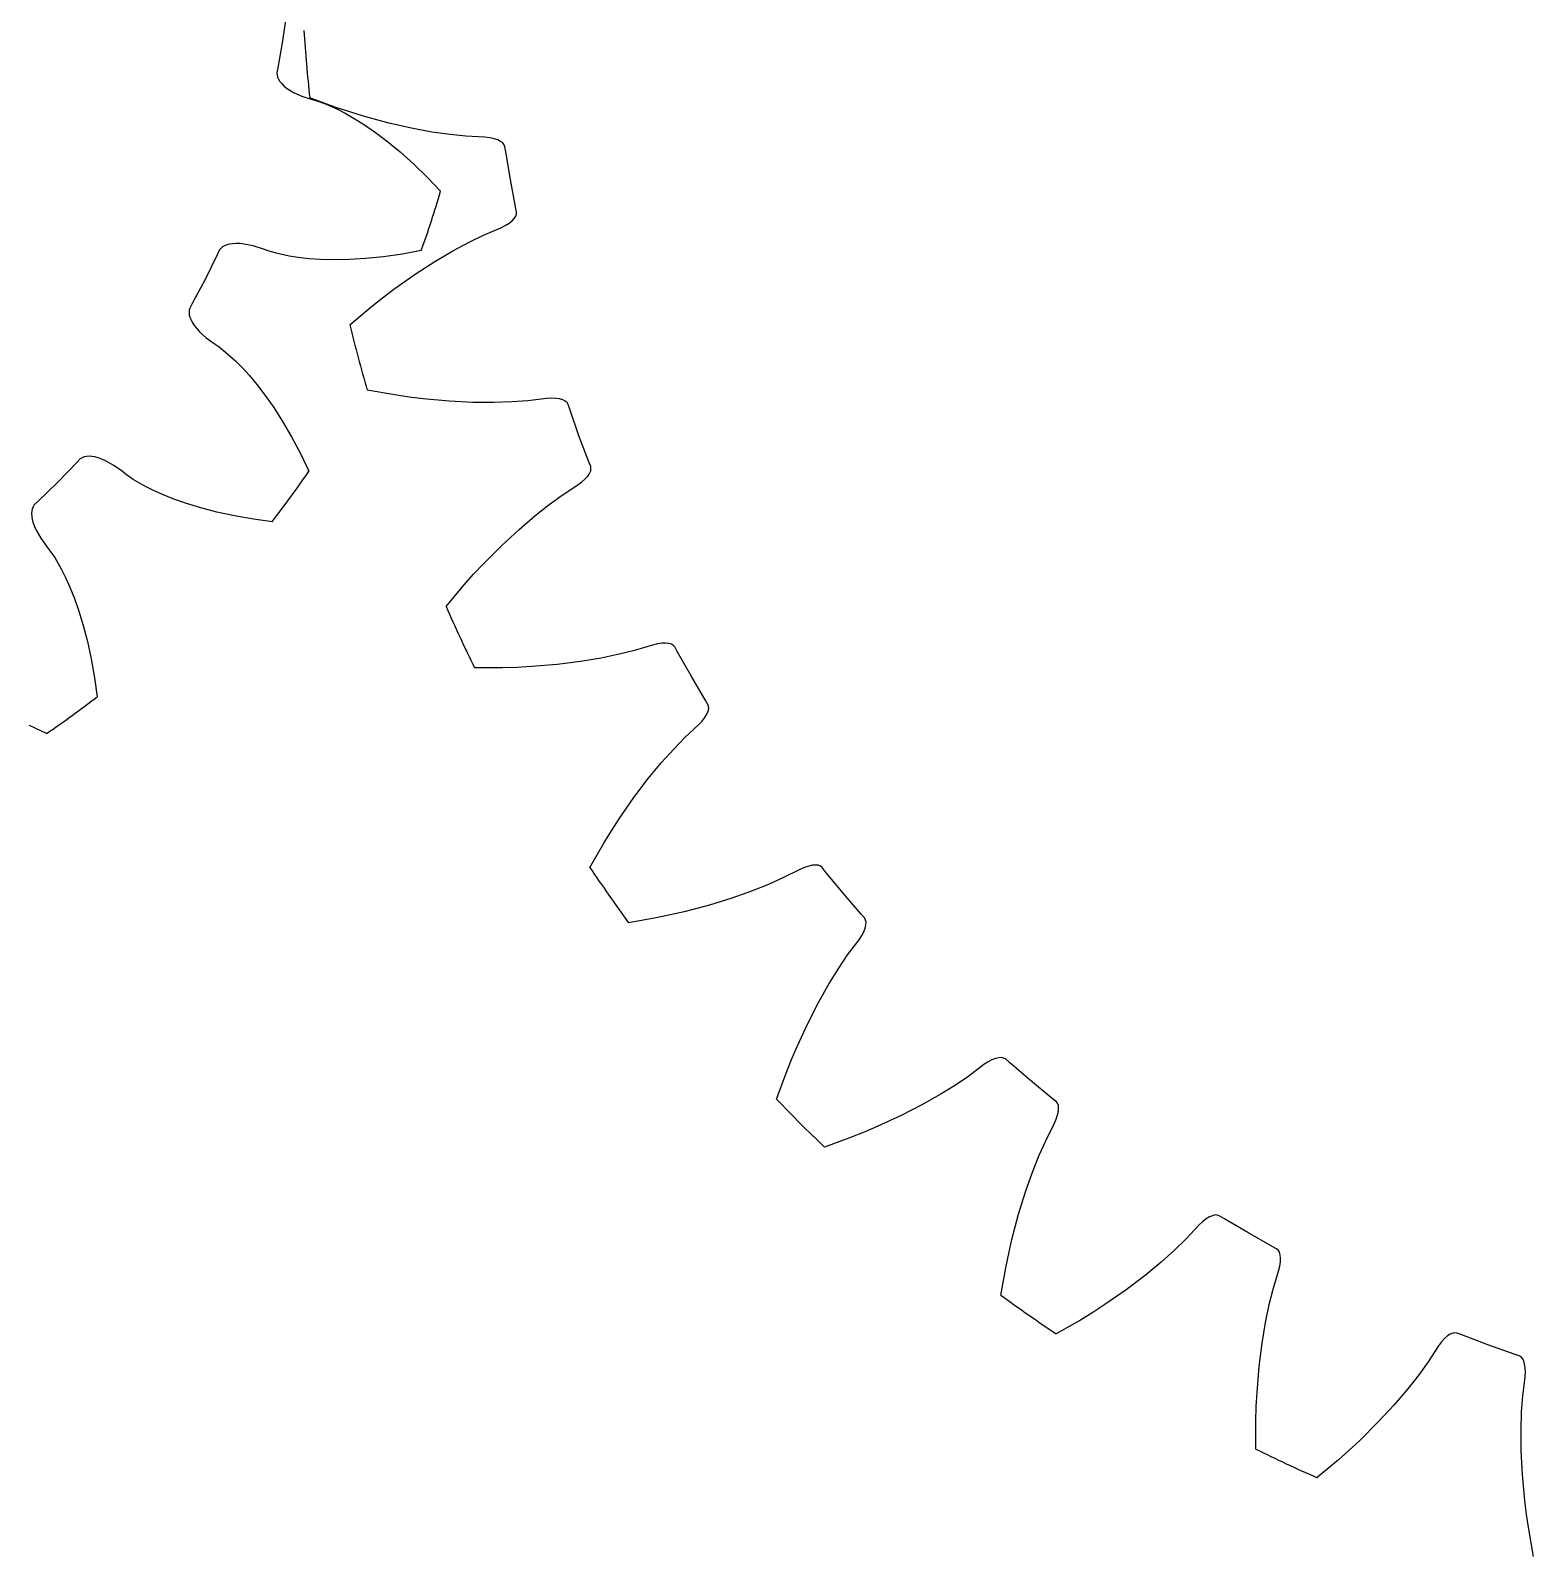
# Model space of a CAD drawing. Extents: x -6.6 to 28.2, y -11.4 to 11.4.
# Drawn here: x 3.6 to 13.63, y -10.95 to -0.77 of the extents above; entities that cross this region are included whole.
import ezdxf

# ---------------------------------------------------------------- set-up
doc = ezdxf.new("R2010")
doc.units = 0

msp = doc.modelspace()

# ---------------------------------------------------------------- linework, layer by layer
at = {"layer": 'layer0'}
for p, q in [((5.64, -1.282), (5.465, -1.218)), ((5.733, -1.312), (5.64, -1.282)), ((5.824, -1.34), (5.733, -1.312)), ((5.992, -1.386), (5.824, -1.34)), ((6.145, -1.421), (5.992, -1.386)), ((6.281, -1.446), (6.145, -1.421)), ((6.402, -1.463), (6.281, -1.446)), ((6.507, -1.474), (6.402, -1.463)), ((6.633, -1.481), (6.507, -1.474)), ((6.667, -1.485), (6.633, -1.481)), ((6.696, -1.491), (6.667, -1.485)), ((6.72, -1.499), (6.696, -1.491)), ((6.739, -1.509), (6.72, -1.499)), ((6.754, -1.519), (6.739, -1.509)), ((6.763, -1.531), (6.754, -1.519)), ((6.768, -1.544), (6.763, -1.531)), ((6.774, -1.579), (6.768, -1.544)), ((6.804, -1.763), (6.774, -1.579)), ((6.838, -1.945), (6.804, -1.763)), ((6.815, -2.039), (6.83, -2.023)), ((6.83, -2.023), (6.84, -2.008)), ((6.845, -1.98), (6.838, -1.945)), ((6.84, -2.008), (6.845, -1.994)), ((6.845, -1.994), (6.845, -1.98)), ((6.529, -2.181), (6.624, -2.135)), ((6.624, -2.135), (6.74, -2.086)), ((6.74, -2.086), (6.77, -2.07)), ((6.77, -2.07), (6.795, -2.055)), ((6.795, -2.055), (6.815, -2.039)), ((6.301, -2.309), (6.421, -2.239)), ((6.421, -2.239), (6.529, -2.181)), ((6.169, -2.394), (6.301, -2.309)), ((6.027, -2.495), (6.169, -2.394)), ((5.951, -2.552), (6.027, -2.495)), ((5.732, -2.732), (5.874, -2.613)), ((5.874, -2.613), (5.951, -2.552)), ((6.032, -3.2), (5.849, -3.168)), ((6.129, -3.214), (6.032, -3.2)), ((6.223, -3.226), (6.129, -3.214)), ((6.396, -3.242), (6.223, -3.226)), ((6.554, -3.25), (6.396, -3.242)), ((6.692, -3.251), (6.554, -3.25)), ((6.814, -3.247), (6.692, -3.251)), ((6.92, -3.239), (6.814, -3.247)), ((7.045, -3.224), (6.92, -3.239)), ((7.079, -3.222), (7.045, -3.224)), ((7.108, -3.223), (7.079, -3.222)), ((7.133, -3.227), (7.108, -3.223)), ((7.154, -3.233), (7.133, -3.227)), ((7.17, -3.241), (7.154, -3.233)), ((7.182, -3.251), (7.17, -3.241)), ((7.189, -3.263), (7.182, -3.251)), ((7.2, -3.296), (7.189, -3.263)), ((7.262, -3.472), (7.2, -3.296)), ((7.327, -3.646), (7.262, -3.472)), ((7.34, -3.678), (7.327, -3.646)), ((7.282, -3.781), (7.304, -3.761)), ((7.304, -3.761), (7.321, -3.742)), ((7.321, -3.742), (7.333, -3.724)), ((7.333, -3.724), (7.34, -3.707)), ((7.342, -3.692), (7.34, -3.678)), ((7.34, -3.707), (7.342, -3.692)), ((7.149, -3.87), (7.255, -3.801)), ((7.255, -3.801), (7.282, -3.781)), ((6.968, -4.007), (7.064, -3.932)), ((7.064, -3.932), (7.149, -3.87)), ((6.862, -4.097), (6.968, -4.007)), ((6.747, -4.204), (6.862, -4.097)), ((6.624, -4.328), (6.747, -4.204)), ((6.559, -4.397), (6.624, -4.328)), ((6.375, -4.612), (6.494, -4.47)), ((6.494, -4.47), (6.559, -4.397)), ((7.753, -4.869), (7.632, -4.905)), ((7.786, -4.861), (7.753, -4.869)), ((7.815, -4.857), (7.786, -4.861)), ((7.84, -4.856), (7.815, -4.857)), ((7.862, -4.859), (7.84, -4.856)), ((7.879, -4.864), (7.862, -4.859)), ((7.893, -4.872), (7.879, -4.864)), ((7.901, -4.882), (7.893, -4.872)), ((7.918, -4.913), (7.901, -4.882)), ((7.273, -4.979), (7.117, -4.999)), ((7.41, -4.957), (7.273, -4.979)), ((7.53, -4.931), (7.41, -4.957)), ((7.632, -4.905), (7.53, -4.931)), ((8.01, -5.075), (7.918, -4.913)), ((6.751, -5.021), (6.566, -5.022)), ((6.849, -5.018), (6.751, -5.021)), ((6.944, -5.013), (6.849, -5.018)), ((7.117, -4.999), (6.944, -5.013)), ((8.104, -5.235), (8.01, -5.075)), ((8.122, -5.265), (8.104, -5.235)), ((8.127, -5.278), (8.122, -5.265)), ((8.123, -5.311), (8.128, -5.294)), ((8.128, -5.294), (8.127, -5.278)), ((8.06, -5.401), (8.083, -5.376)), ((8.083, -5.376), (8.101, -5.353)), ((8.101, -5.353), (8.115, -5.331)), ((8.115, -5.331), (8.123, -5.311)), ((7.894, -5.563), (7.968, -5.487)), ((7.968, -5.487), (8.06, -5.401)), ((7.813, -5.653), (7.894, -5.563)), ((7.724, -5.76), (7.813, -5.653)), ((7.629, -5.886), (7.724, -5.76)), ((7.53, -6.029), (7.629, -5.886)), ((7.427, -6.192), (7.478, -6.109)), ((7.478, -6.109), (7.53, -6.029)), ((7.334, -6.353), (7.427, -6.192)), ((8.736, -6.366), (8.623, -6.423)), ((8.767, -6.353), (8.736, -6.366)), ((8.795, -6.344), (8.767, -6.353)), ((8.82, -6.338), (8.795, -6.344)), ((8.841, -6.337), (8.82, -6.338)), ((8.859, -6.339), (8.841, -6.337)), ((8.874, -6.345), (8.859, -6.339)), ((8.884, -6.353), (8.874, -6.345)), ((8.906, -6.381), (8.884, -6.353)), ((9.025, -6.524), (8.906, -6.381)), ((8.414, -6.512), (8.283, -6.558)), ((8.527, -6.466), (8.414, -6.512)), ((8.623, -6.423), (8.527, -6.466)), ((8.133, -6.604), (7.964, -6.649)), ((8.283, -6.558), (8.133, -6.604)), ((9.146, -6.666), (9.025, -6.524)), ((7.776, -6.69), (7.593, -6.722)), ((7.871, -6.67), (7.776, -6.69)), ((7.964, -6.649), (7.871, -6.67)), ((9.169, -6.692), (9.146, -6.666)), ((9.175, -6.704), (9.169, -6.692)), ((9.178, -6.719), (9.175, -6.704)), ((9.177, -6.737), (9.178, -6.719)), ((9.131, -6.836), (9.149, -6.808)), ((9.149, -6.808), (9.163, -6.782)), ((9.163, -6.782), (9.172, -6.758)), ((9.172, -6.758), (9.177, -6.737)), ((9.055, -6.937), (9.131, -6.836)), ((8.931, -7.128), (8.995, -7.025)), ((8.995, -7.025), (9.055, -6.937)), ((8.863, -7.249), (8.931, -7.128)), ((8.791, -7.389), (8.863, -7.249)), ((8.718, -7.547), (8.791, -7.389)), ((8.645, -7.726), (8.681, -7.635)), ((8.681, -7.635), (8.718, -7.547)), ((10.042, -7.628), (10.018, -7.637)), ((10.063, -7.623), (10.042, -7.628)), ((10.081, -7.622), (10.063, -7.623)), ((10.096, -7.625), (10.081, -7.622)), ((10.108, -7.631), (10.096, -7.625)), ((10.134, -7.654), (10.108, -7.631)), ((8.581, -7.9), (8.645, -7.726)), ((9.964, -7.669), (9.863, -7.745)), ((9.992, -7.651), (9.964, -7.669)), ((10.018, -7.637), (9.992, -7.651)), ((10.276, -7.775), (10.134, -7.654)), ((9.775, -7.805), (9.672, -7.869)), ((9.863, -7.745), (9.775, -7.805)), ((10.419, -7.894), (10.276, -7.775)), ((9.551, -7.937), (9.411, -8.009)), ((9.672, -7.869), (9.551, -7.937)), ((10.447, -7.916), (10.419, -7.894)), ((10.455, -7.926), (10.447, -7.916)), ((10.461, -7.941), (10.455, -7.926)), ((10.463, -7.959), (10.461, -7.941)), ((9.411, -8.009), (9.253, -8.082)), ((10.434, -8.064), (10.447, -8.033)), ((10.447, -8.033), (10.456, -8.005)), ((10.456, -8.005), (10.462, -7.98)), ((10.462, -7.98), (10.463, -7.959)), ((9.165, -8.119), (9.074, -8.155)), ((9.253, -8.082), (9.165, -8.119)), ((10.377, -8.177), (10.434, -8.064)), ((9.074, -8.155), (8.9, -8.219)), ((10.334, -8.273), (10.377, -8.177)), ((10.288, -8.386), (10.334, -8.273)), ((10.242, -8.517), (10.288, -8.386)), ((10.196, -8.667), (10.242, -8.517)), ((10.151, -8.836), (10.196, -8.667)), ((11.399, -8.74), (11.313, -8.832)), ((11.424, -8.717), (11.399, -8.74)), ((11.447, -8.699), (11.424, -8.717)), ((11.469, -8.685), (11.447, -8.699)), ((11.489, -8.677), (11.469, -8.685)), ((11.506, -8.672), (11.489, -8.677)), ((11.522, -8.673), (11.506, -8.672)), ((11.535, -8.678), (11.522, -8.673)), ((11.565, -8.696), (11.535, -8.678)), ((11.725, -8.79), (11.565, -8.696)), ((10.13, -8.929), (10.151, -8.836)), ((11.313, -8.832), (11.237, -8.906)), ((11.887, -8.882), (11.725, -8.79)), ((10.11, -9.024), (10.13, -8.929)), ((11.237, -8.906), (11.147, -8.987)), ((11.918, -8.899), (11.887, -8.882)), ((11.928, -8.907), (11.918, -8.899)), ((11.936, -8.921), (11.928, -8.907)), ((11.941, -8.938), (11.936, -8.921)), ((11.944, -8.96), (11.941, -8.938)), ((11.943, -8.985), (11.944, -8.96)), ((10.078, -9.207), (10.11, -9.024)), ((11.147, -8.987), (11.04, -9.076)), ((11.895, -9.168), (11.931, -9.047)), ((11.931, -9.047), (11.939, -9.014)), ((11.939, -9.014), (11.943, -8.985)), ((11.04, -9.076), (10.914, -9.171)), ((10.914, -9.171), (10.771, -9.27)), ((11.869, -9.27), (11.895, -9.168)), ((10.691, -9.322), (10.608, -9.373)), ((10.771, -9.27), (10.691, -9.322)), ((11.843, -9.39), (11.869, -9.27)), ((10.608, -9.373), (10.447, -9.466)), ((11.821, -9.527), (11.843, -9.39)), ((13.076, -9.467), (13.058, -9.479)), ((13.093, -9.46), (13.076, -9.467)), ((13.108, -9.458), (13.093, -9.46)), ((13.122, -9.46), (13.108, -9.458)), ((13.154, -9.473), (13.122, -9.46)), ((11.801, -9.683), (11.821, -9.527)), ((12.999, -9.545), (12.93, -9.651)), ((13.019, -9.518), (12.999, -9.545)), ((13.039, -9.496), (13.019, -9.518)), ((13.058, -9.479), (13.039, -9.496)), ((13.328, -9.538), (13.154, -9.473)), ((13.504, -9.6), (13.328, -9.538)), ((12.93, -9.651), (12.868, -9.736)), ((13.537, -9.611), (13.504, -9.6)), ((13.549, -9.618), (13.537, -9.611)), ((13.559, -9.63), (13.549, -9.618)), ((13.567, -9.646), (13.559, -9.63)), ((13.573, -9.667), (13.567, -9.646)), ((13.577, -9.692), (13.573, -9.667)), ((11.787, -9.856), (11.801, -9.683)), ((12.868, -9.736), (12.793, -9.832)), ((13.561, -9.88), (13.576, -9.755)), ((13.576, -9.755), (13.578, -9.721)), ((13.578, -9.721), (13.577, -9.692)), ((11.782, -9.951), (11.787, -9.856)), ((12.793, -9.832), (12.703, -9.938)), ((11.779, -10.049), (11.782, -9.951)), ((12.703, -9.938), (12.596, -10.053)), ((13.553, -9.986), (13.561, -9.88)), ((11.778, -10.234), (11.779, -10.049)), ((12.596, -10.053), (12.472, -10.176)), ((13.549, -10.108), (13.553, -9.986)), ((12.472, -10.176), (12.403, -10.241)), ((13.55, -10.246), (13.549, -10.108)), ((12.403, -10.241), (12.33, -10.306)), ((13.558, -10.403), (13.55, -10.246)), ((12.33, -10.306), (12.188, -10.425)), ((13.574, -10.577), (13.558, -10.403)), ((13.586, -10.671), (13.574, -10.577)), ((13.6, -10.768), (13.586, -10.671)), ((13.632, -10.951), (13.6, -10.768))]:
    msp.add_line(p, q, dxfattribs=at)
for start, end in [(183.8652, 186.1348), (193.8652, 196.1347), (203.8652, 206.1347), (213.8652, 216.1347), (223.8652, 226.1348), (233.8653, 236.1348), (243.8653, 246.1348)]:
    msp.add_arc((16.8, 0), 11.4, start, end, dxfattribs=at)
at = {"layer": 'layer1'}
for p, q in [((5.31, -0.656), (5.284, -0.837)), ((5.284, -0.837), (5.252, -1.017)), ((5.252, -1.017), (5.246, -1.051)), ((5.246, -1.051), (5.247, -1.065)), ((5.247, -1.065), (5.25, -1.079)), ((5.25, -1.079), (5.257, -1.094)), ((5.257, -1.094), (5.266, -1.109)), ((5.266, -1.109), (5.278, -1.123)), ((5.278, -1.123), (5.293, -1.138)), ((5.293, -1.138), (5.311, -1.153)), ((5.311, -1.153), (5.332, -1.167)), ((5.332, -1.167), (5.356, -1.181)), ((5.356, -1.181), (5.413, -1.206)), ((5.413, -1.206), (5.481, -1.229)), ((5.481, -1.229), (5.513, -1.237)), ((5.513, -1.237), (5.564, -1.255)), ((5.564, -1.255), (5.647, -1.292)), ((5.647, -1.292), (5.701, -1.32)), ((5.701, -1.32), (5.762, -1.355)), ((5.762, -1.355), (5.83, -1.398)), ((5.83, -1.398), (5.904, -1.449)), ((5.904, -1.449), (5.984, -1.509)), ((5.984, -1.509), (6.069, -1.579)), ((6.069, -1.579), (6.158, -1.659)), ((6.158, -1.659), (6.251, -1.749)), ((6.251, -1.749), (6.338, -1.84)), ((4.862, -2.233), (4.847, -2.265)), ((4.871, -2.222), (4.862, -2.233)), ((4.882, -2.213), (4.871, -2.222)), ((4.896, -2.205), (4.882, -2.213)), ((4.912, -2.198), (4.896, -2.205)), ((4.93, -2.193), (4.912, -2.198)), ((4.951, -2.191), (4.93, -2.193)), ((4.974, -2.189), (4.951, -2.191)), ((5, -2.19), (4.974, -2.189)), ((5.027, -2.193), (5, -2.19)), ((5.088, -2.206), (5.027, -2.193)), ((5.156, -2.227), (5.088, -2.206)), ((5.187, -2.239), (5.156, -2.227)), ((5.24, -2.255), (5.187, -2.239)), ((6.209, -2.237), (6.085, -2.26)), ((4.847, -2.265), (4.767, -2.429)), ((5.328, -2.274), (5.24, -2.255)), ((5.388, -2.283), (5.328, -2.274)), ((5.458, -2.291), (5.388, -2.283)), ((5.538, -2.296), (5.458, -2.291)), ((5.629, -2.298), (5.538, -2.296)), ((5.728, -2.296), (5.629, -2.298)), ((5.838, -2.29), (5.728, -2.296)), ((5.957, -2.278), (5.838, -2.29)), ((6.085, -2.26), (5.957, -2.278)), ((4.767, -2.429), (4.681, -2.59)), ((4.661, -2.634), (4.66, -2.649)), ((4.665, -2.621), (4.661, -2.634)), ((4.681, -2.59), (4.665, -2.621)), ((4.66, -2.649), (4.661, -2.665)), ((4.661, -2.665), (4.666, -2.682)), ((4.666, -2.682), (4.673, -2.7)), ((4.673, -2.7), (4.682, -2.718)), ((4.682, -2.718), (4.695, -2.738)), ((4.695, -2.738), (4.711, -2.757)), ((4.711, -2.757), (4.729, -2.778)), ((4.729, -2.778), (4.775, -2.82)), ((4.775, -2.82), (4.833, -2.862)), ((4.833, -2.862), (4.861, -2.88)), ((4.861, -2.88), (4.904, -2.914)), ((4.904, -2.914), (4.971, -2.974)), ((4.971, -2.974), (5.014, -3.017)), ((5.014, -3.017), (5.061, -3.069)), ((5.061, -3.069), (5.113, -3.131)), ((5.113, -3.131), (5.168, -3.203)), ((5.168, -3.203), (5.225, -3.284)), ((5.225, -3.284), (5.284, -3.377)), ((5.284, -3.377), (5.344, -3.48)), ((5.344, -3.48), (5.405, -3.595)), ((3.91, -3.652), (3.783, -3.783)), ((3.934, -3.626), (3.91, -3.652)), ((3.946, -3.619), (3.934, -3.626)), ((3.959, -3.613), (3.946, -3.619)), ((3.975, -3.61), (3.959, -3.613)), ((3.992, -3.609), (3.975, -3.61)), ((4.011, -3.61), (3.992, -3.609)), ((4.032, -3.613), (4.011, -3.61)), ((4.054, -3.619), (4.032, -3.613)), ((4.078, -3.628), (4.054, -3.619)), ((4.103, -3.639), (4.078, -3.628)), ((4.157, -3.67), (4.103, -3.639)), ((5.405, -3.595), (5.459, -3.709)), ((4.216, -3.712), (4.157, -3.67)), ((4.242, -3.733), (4.216, -3.712)), ((4.286, -3.764), (4.242, -3.733)), ((4.364, -3.809), (4.286, -3.764)), ((3.783, -3.783), (3.652, -3.91)), ((4.418, -3.836), (4.364, -3.809)), ((4.483, -3.865), (4.418, -3.836)), ((4.558, -3.895), (4.483, -3.865)), ((3.613, -3.959), (3.61, -3.975)), ((3.619, -3.946), (3.613, -3.959)), ((3.626, -3.934), (3.619, -3.946)), ((3.652, -3.91), (3.626, -3.934)), ((4.643, -3.925), (4.558, -3.895)), ((4.738, -3.954), (4.643, -3.925)), ((4.845, -3.982), (4.738, -3.954)), ((3.61, -3.975), (3.609, -3.992)), ((3.609, -3.992), (3.61, -4.011)), ((3.61, -4.011), (3.613, -4.032)), ((3.613, -4.032), (3.619, -4.054)), ((3.619, -4.054), (3.628, -4.078)), ((4.962, -4.007), (4.845, -3.982)), ((5.089, -4.029), (4.962, -4.007)), ((5.214, -4.046), (5.089, -4.029)), ((3.628, -4.078), (3.639, -4.103)), ((3.639, -4.103), (3.67, -4.157)), ((3.67, -4.157), (3.712, -4.216)), ((3.712, -4.216), (3.733, -4.242)), ((3.733, -4.242), (3.764, -4.286)), ((3.764, -4.286), (3.809, -4.364)), ((3.809, -4.364), (3.836, -4.418)), ((3.836, -4.418), (3.865, -4.483)), ((3.865, -4.483), (3.895, -4.558)), ((3.895, -4.558), (3.925, -4.643)), ((3.925, -4.643), (3.954, -4.738)), ((3.954, -4.738), (3.982, -4.845)), ((3.982, -4.845), (4.007, -4.962)), ((4.007, -4.962), (4.029, -5.089)), ((4.029, -5.089), (4.046, -5.214)), ((3.709, -5.459), (3.595, -5.405))]:
    msp.add_line(p, q, dxfattribs=at)
for start, end in [(340.1909, 343.8091), (322.1909, 325.8091), (304.1909, 307.8091)]:
    msp.add_arc((0, 0), 6.6, start, end, dxfattribs=at)
at = {"layer": 'layer2'}
for p, q in [((5.64, -1.282), (5.465, -1.218)), ((5.733, -1.312), (5.64, -1.282)), ((5.824, -1.34), (5.733, -1.312)), ((5.992, -1.386), (5.824, -1.34)), ((6.145, -1.421), (5.992, -1.386)), ((6.281, -1.446), (6.145, -1.421)), ((6.402, -1.463), (6.281, -1.446)), ((6.507, -1.474), (6.402, -1.463)), ((6.633, -1.481), (6.507, -1.474)), ((6.667, -1.485), (6.633, -1.481)), ((6.696, -1.491), (6.667, -1.485)), ((6.72, -1.499), (6.696, -1.491)), ((6.739, -1.509), (6.72, -1.499)), ((6.754, -1.519), (6.739, -1.509)), ((6.763, -1.531), (6.754, -1.519)), ((6.768, -1.544), (6.763, -1.531)), ((6.774, -1.579), (6.768, -1.544)), ((6.804, -1.763), (6.774, -1.579)), ((6.838, -1.945), (6.804, -1.763)), ((6.815, -2.039), (6.83, -2.023)), ((6.83, -2.023), (6.84, -2.008)), ((6.845, -1.98), (6.838, -1.945)), ((6.84, -2.008), (6.845, -1.994)), ((6.845, -1.994), (6.845, -1.98)), ((6.529, -2.181), (6.624, -2.135)), ((6.624, -2.135), (6.74, -2.086)), ((6.74, -2.086), (6.77, -2.07)), ((6.77, -2.07), (6.795, -2.055)), ((6.795, -2.055), (6.815, -2.039)), ((6.301, -2.309), (6.421, -2.239)), ((6.421, -2.239), (6.529, -2.181)), ((6.169, -2.394), (6.301, -2.309)), ((6.027, -2.495), (6.169, -2.394)), ((5.951, -2.552), (6.027, -2.495)), ((5.732, -2.732), (5.874, -2.613)), ((5.874, -2.613), (5.951, -2.552)), ((6.032, -3.2), (5.849, -3.168)), ((6.129, -3.214), (6.032, -3.2)), ((6.223, -3.226), (6.129, -3.214)), ((6.396, -3.242), (6.223, -3.226)), ((6.554, -3.25), (6.396, -3.242)), ((6.692, -3.251), (6.554, -3.25)), ((6.814, -3.247), (6.692, -3.251)), ((6.92, -3.239), (6.814, -3.247)), ((7.045, -3.224), (6.92, -3.239)), ((7.079, -3.222), (7.045, -3.224)), ((7.108, -3.223), (7.079, -3.222)), ((7.133, -3.227), (7.108, -3.223)), ((7.154, -3.233), (7.133, -3.227)), ((7.17, -3.241), (7.154, -3.233)), ((7.182, -3.251), (7.17, -3.241)), ((7.189, -3.263), (7.182, -3.251)), ((7.2, -3.296), (7.189, -3.263)), ((7.262, -3.472), (7.2, -3.296)), ((7.327, -3.646), (7.262, -3.472)), ((7.34, -3.678), (7.327, -3.646)), ((7.282, -3.781), (7.304, -3.761)), ((7.304, -3.761), (7.321, -3.742)), ((7.321, -3.742), (7.333, -3.724)), ((7.333, -3.724), (7.34, -3.707)), ((7.342, -3.692), (7.34, -3.678)), ((7.34, -3.707), (7.342, -3.692)), ((7.149, -3.87), (7.255, -3.801)), ((7.255, -3.801), (7.282, -3.781)), ((6.968, -4.007), (7.064, -3.932)), ((7.064, -3.932), (7.149, -3.87)), ((6.862, -4.097), (6.968, -4.007)), ((6.747, -4.204), (6.862, -4.097)), ((6.624, -4.328), (6.747, -4.204)), ((6.559, -4.397), (6.624, -4.328)), ((6.375, -4.612), (6.494, -4.47)), ((6.494, -4.47), (6.559, -4.397)), ((7.753, -4.869), (7.632, -4.905)), ((7.786, -4.861), (7.753, -4.869)), ((7.815, -4.857), (7.786, -4.861)), ((7.84, -4.856), (7.815, -4.857)), ((7.862, -4.859), (7.84, -4.856)), ((7.879, -4.864), (7.862, -4.859)), ((7.893, -4.872), (7.879, -4.864)), ((7.901, -4.882), (7.893, -4.872)), ((7.918, -4.913), (7.901, -4.882)), ((7.273, -4.979), (7.117, -4.999)), ((7.41, -4.957), (7.273, -4.979)), ((7.53, -4.931), (7.41, -4.957)), ((7.632, -4.905), (7.53, -4.931)), ((8.01, -5.075), (7.918, -4.913)), ((6.751, -5.021), (6.566, -5.022)), ((6.849, -5.018), (6.751, -5.021)), ((6.944, -5.013), (6.849, -5.018)), ((7.117, -4.999), (6.944, -5.013)), ((8.104, -5.235), (8.01, -5.075)), ((8.122, -5.265), (8.104, -5.235)), ((8.127, -5.278), (8.122, -5.265)), ((8.123, -5.311), (8.128, -5.294)), ((8.128, -5.294), (8.127, -5.278)), ((8.06, -5.401), (8.083, -5.376)), ((8.083, -5.376), (8.101, -5.353)), ((8.101, -5.353), (8.115, -5.331)), ((8.115, -5.331), (8.123, -5.311)), ((7.894, -5.563), (7.968, -5.487)), ((7.968, -5.487), (8.06, -5.401)), ((7.813, -5.653), (7.894, -5.563)), ((7.724, -5.76), (7.813, -5.653)), ((7.629, -5.886), (7.724, -5.76)), ((7.53, -6.029), (7.629, -5.886)), ((7.427, -6.192), (7.478, -6.109)), ((7.478, -6.109), (7.53, -6.029)), ((7.334, -6.353), (7.427, -6.192)), ((8.736, -6.366), (8.623, -6.423)), ((8.767, -6.353), (8.736, -6.366)), ((8.795, -6.344), (8.767, -6.353)), ((8.82, -6.338), (8.795, -6.344)), ((8.841, -6.337), (8.82, -6.338)), ((8.859, -6.339), (8.841, -6.337)), ((8.874, -6.345), (8.859, -6.339)), ((8.884, -6.353), (8.874, -6.345)), ((8.906, -6.381), (8.884, -6.353)), ((9.025, -6.524), (8.906, -6.381)), ((8.414, -6.512), (8.283, -6.558)), ((8.527, -6.466), (8.414, -6.512)), ((8.623, -6.423), (8.527, -6.466)), ((8.133, -6.604), (7.964, -6.649)), ((8.283, -6.558), (8.133, -6.604)), ((9.146, -6.666), (9.025, -6.524)), ((7.776, -6.69), (7.593, -6.722)), ((7.871, -6.67), (7.776, -6.69)), ((7.964, -6.649), (7.871, -6.67)), ((9.169, -6.692), (9.146, -6.666)), ((9.175, -6.704), (9.169, -6.692)), ((9.178, -6.719), (9.175, -6.704)), ((9.177, -6.737), (9.178, -6.719)), ((9.131, -6.836), (9.149, -6.808)), ((9.149, -6.808), (9.163, -6.782)), ((9.163, -6.782), (9.172, -6.758)), ((9.172, -6.758), (9.177, -6.737)), ((9.055, -6.937), (9.131, -6.836)), ((8.931, -7.128), (8.995, -7.025)), ((8.995, -7.025), (9.055, -6.937)), ((8.863, -7.249), (8.931, -7.128)), ((8.791, -7.389), (8.863, -7.249)), ((8.718, -7.547), (8.791, -7.389)), ((8.645, -7.726), (8.681, -7.635)), ((8.681, -7.635), (8.718, -7.547)), ((10.042, -7.628), (10.018, -7.637)), ((10.063, -7.623), (10.042, -7.628)), ((10.081, -7.622), (10.063, -7.623)), ((10.096, -7.625), (10.081, -7.622)), ((10.108, -7.631), (10.096, -7.625)), ((10.134, -7.654), (10.108, -7.631)), ((8.581, -7.9), (8.645, -7.726)), ((9.964, -7.669), (9.863, -7.745)), ((9.992, -7.651), (9.964, -7.669)), ((10.018, -7.637), (9.992, -7.651)), ((10.276, -7.775), (10.134, -7.654)), ((9.775, -7.805), (9.672, -7.869)), ((9.863, -7.745), (9.775, -7.805)), ((10.419, -7.894), (10.276, -7.775)), ((9.551, -7.937), (9.411, -8.009)), ((9.672, -7.869), (9.551, -7.937)), ((10.447, -7.916), (10.419, -7.894)), ((10.455, -7.926), (10.447, -7.916)), ((10.461, -7.941), (10.455, -7.926)), ((10.463, -7.959), (10.461, -7.941)), ((9.411, -8.009), (9.253, -8.082)), ((10.434, -8.064), (10.447, -8.033)), ((10.447, -8.033), (10.456, -8.005)), ((10.456, -8.005), (10.462, -7.98)), ((10.462, -7.98), (10.463, -7.959)), ((9.165, -8.119), (9.074, -8.155)), ((9.253, -8.082), (9.165, -8.119)), ((10.377, -8.177), (10.434, -8.064)), ((9.074, -8.155), (8.9, -8.219)), ((10.334, -8.273), (10.377, -8.177)), ((10.288, -8.386), (10.334, -8.273)), ((10.242, -8.517), (10.288, -8.386)), ((10.196, -8.667), (10.242, -8.517)), ((10.151, -8.836), (10.196, -8.667)), ((11.399, -8.74), (11.313, -8.832)), ((11.424, -8.717), (11.399, -8.74)), ((11.447, -8.699), (11.424, -8.717)), ((11.469, -8.685), (11.447, -8.699)), ((11.489, -8.677), (11.469, -8.685)), ((11.506, -8.672), (11.489, -8.677)), ((11.522, -8.673), (11.506, -8.672)), ((11.535, -8.678), (11.522, -8.673)), ((11.565, -8.696), (11.535, -8.678)), ((11.725, -8.79), (11.565, -8.696)), ((10.13, -8.929), (10.151, -8.836)), ((11.313, -8.832), (11.237, -8.906)), ((11.887, -8.882), (11.725, -8.79)), ((10.11, -9.024), (10.13, -8.929)), ((11.237, -8.906), (11.147, -8.987)), ((11.918, -8.899), (11.887, -8.882)), ((11.928, -8.907), (11.918, -8.899)), ((11.936, -8.921), (11.928, -8.907)), ((11.941, -8.938), (11.936, -8.921)), ((11.944, -8.96), (11.941, -8.938)), ((11.943, -8.985), (11.944, -8.96)), ((10.078, -9.207), (10.11, -9.024)), ((11.147, -8.987), (11.04, -9.076)), ((11.895, -9.168), (11.931, -9.047)), ((11.931, -9.047), (11.939, -9.014)), ((11.939, -9.014), (11.943, -8.985)), ((11.04, -9.076), (10.914, -9.171)), ((10.914, -9.171), (10.771, -9.27)), ((11.869, -9.27), (11.895, -9.168)), ((10.691, -9.322), (10.608, -9.373)), ((10.771, -9.27), (10.691, -9.322)), ((11.843, -9.39), (11.869, -9.27)), ((10.608, -9.373), (10.447, -9.466)), ((11.821, -9.527), (11.843, -9.39)), ((13.076, -9.467), (13.058, -9.479)), ((13.093, -9.46), (13.076, -9.467)), ((13.108, -9.458), (13.093, -9.46)), ((13.122, -9.46), (13.108, -9.458)), ((13.154, -9.473), (13.122, -9.46)), ((11.801, -9.683), (11.821, -9.527)), ((12.999, -9.545), (12.93, -9.651)), ((13.019, -9.518), (12.999, -9.545)), ((13.039, -9.496), (13.019, -9.518)), ((13.058, -9.479), (13.039, -9.496)), ((13.328, -9.538), (13.154, -9.473)), ((13.504, -9.6), (13.328, -9.538)), ((12.93, -9.651), (12.868, -9.736)), ((13.537, -9.611), (13.504, -9.6)), ((13.549, -9.618), (13.537, -9.611)), ((13.559, -9.63), (13.549, -9.618)), ((13.567, -9.646), (13.559, -9.63)), ((13.573, -9.667), (13.567, -9.646)), ((13.577, -9.692), (13.573, -9.667)), ((11.787, -9.856), (11.801, -9.683)), ((12.868, -9.736), (12.793, -9.832)), ((13.561, -9.88), (13.576, -9.755)), ((13.576, -9.755), (13.578, -9.721)), ((13.578, -9.721), (13.577, -9.692)), ((11.782, -9.951), (11.787, -9.856)), ((12.793, -9.832), (12.703, -9.938)), ((11.779, -10.049), (11.782, -9.951)), ((12.703, -9.938), (12.596, -10.053)), ((13.553, -9.986), (13.561, -9.88)), ((11.778, -10.234), (11.779, -10.049)), ((12.596, -10.053), (12.472, -10.176)), ((13.549, -10.108), (13.553, -9.986)), ((12.472, -10.176), (12.403, -10.241)), ((13.55, -10.246), (13.549, -10.108)), ((12.403, -10.241), (12.33, -10.306)), ((13.558, -10.403), (13.55, -10.246)), ((12.33, -10.306), (12.188, -10.425)), ((13.574, -10.577), (13.558, -10.403)), ((13.586, -10.671), (13.574, -10.577)), ((13.6, -10.768), (13.586, -10.671)), ((13.632, -10.951), (13.6, -10.768))]:
    msp.add_line(p, q, dxfattribs=at)
for start, end in [(183.8652, 186.1348), (193.8652, 196.1347), (203.8652, 206.1347), (213.8652, 216.1347), (223.8652, 226.1348), (233.8653, 236.1348), (243.8653, 246.1348)]:
    msp.add_arc((16.8, 0), 11.4, start, end, dxfattribs=at)
at = {"layer": 'layer3'}
for p, q in [((5.31, -0.656), (5.284, -0.837)), ((5.284, -0.837), (5.252, -1.017)), ((5.252, -1.017), (5.246, -1.051)), ((5.246, -1.051), (5.247, -1.065)), ((5.247, -1.065), (5.25, -1.079)), ((5.25, -1.079), (5.257, -1.094)), ((5.257, -1.094), (5.266, -1.109)), ((5.266, -1.109), (5.278, -1.123)), ((5.278, -1.123), (5.293, -1.138)), ((5.293, -1.138), (5.311, -1.153)), ((5.311, -1.153), (5.332, -1.167)), ((5.332, -1.167), (5.356, -1.181)), ((5.356, -1.181), (5.413, -1.206)), ((5.413, -1.206), (5.481, -1.229)), ((5.481, -1.229), (5.513, -1.237)), ((5.513, -1.237), (5.564, -1.255)), ((5.564, -1.255), (5.647, -1.292)), ((5.647, -1.292), (5.701, -1.32)), ((5.701, -1.32), (5.762, -1.355)), ((5.762, -1.355), (5.83, -1.398)), ((5.83, -1.398), (5.904, -1.449)), ((5.904, -1.449), (5.984, -1.509)), ((5.984, -1.509), (6.069, -1.579)), ((6.069, -1.579), (6.158, -1.659)), ((6.158, -1.659), (6.251, -1.749)), ((6.251, -1.749), (6.338, -1.84)), ((4.862, -2.233), (4.847, -2.265)), ((4.871, -2.222), (4.862, -2.233)), ((4.882, -2.213), (4.871, -2.222)), ((4.896, -2.205), (4.882, -2.213)), ((4.912, -2.198), (4.896, -2.205)), ((4.93, -2.193), (4.912, -2.198)), ((4.951, -2.191), (4.93, -2.193)), ((4.974, -2.189), (4.951, -2.191)), ((5, -2.19), (4.974, -2.189)), ((5.027, -2.193), (5, -2.19)), ((5.088, -2.206), (5.027, -2.193)), ((5.156, -2.227), (5.088, -2.206)), ((5.187, -2.239), (5.156, -2.227)), ((5.24, -2.255), (5.187, -2.239)), ((6.209, -2.237), (6.085, -2.26)), ((4.847, -2.265), (4.767, -2.429)), ((5.328, -2.274), (5.24, -2.255)), ((5.388, -2.283), (5.328, -2.274)), ((5.458, -2.291), (5.388, -2.283)), ((5.538, -2.296), (5.458, -2.291)), ((5.629, -2.298), (5.538, -2.296)), ((5.728, -2.296), (5.629, -2.298)), ((5.838, -2.29), (5.728, -2.296)), ((5.957, -2.278), (5.838, -2.29)), ((6.085, -2.26), (5.957, -2.278)), ((4.767, -2.429), (4.681, -2.59)), ((4.661, -2.634), (4.66, -2.649)), ((4.665, -2.621), (4.661, -2.634)), ((4.681, -2.59), (4.665, -2.621)), ((4.66, -2.649), (4.661, -2.665)), ((4.661, -2.665), (4.666, -2.682)), ((4.666, -2.682), (4.673, -2.7)), ((4.673, -2.7), (4.682, -2.718)), ((4.682, -2.718), (4.695, -2.738)), ((4.695, -2.738), (4.711, -2.757)), ((4.711, -2.757), (4.729, -2.778)), ((4.729, -2.778), (4.775, -2.82)), ((4.775, -2.82), (4.833, -2.862)), ((4.833, -2.862), (4.861, -2.88)), ((4.861, -2.88), (4.904, -2.914)), ((4.904, -2.914), (4.971, -2.974)), ((4.971, -2.974), (5.014, -3.017)), ((5.014, -3.017), (5.061, -3.069)), ((5.061, -3.069), (5.113, -3.131)), ((5.113, -3.131), (5.168, -3.203)), ((5.168, -3.203), (5.225, -3.284)), ((5.225, -3.284), (5.284, -3.377)), ((5.284, -3.377), (5.344, -3.48)), ((5.344, -3.48), (5.405, -3.595)), ((3.91, -3.652), (3.783, -3.783)), ((3.934, -3.626), (3.91, -3.652)), ((3.946, -3.619), (3.934, -3.626)), ((3.959, -3.613), (3.946, -3.619)), ((3.975, -3.61), (3.959, -3.613)), ((3.992, -3.609), (3.975, -3.61)), ((4.011, -3.61), (3.992, -3.609)), ((4.032, -3.613), (4.011, -3.61)), ((4.054, -3.619), (4.032, -3.613)), ((4.078, -3.628), (4.054, -3.619)), ((4.103, -3.639), (4.078, -3.628)), ((4.157, -3.67), (4.103, -3.639)), ((5.405, -3.595), (5.459, -3.709)), ((4.216, -3.712), (4.157, -3.67)), ((4.242, -3.733), (4.216, -3.712)), ((4.286, -3.764), (4.242, -3.733)), ((4.364, -3.809), (4.286, -3.764)), ((3.783, -3.783), (3.652, -3.91)), ((4.418, -3.836), (4.364, -3.809)), ((4.483, -3.865), (4.418, -3.836)), ((4.558, -3.895), (4.483, -3.865)), ((3.613, -3.959), (3.61, -3.975)), ((3.619, -3.946), (3.613, -3.959)), ((3.626, -3.934), (3.619, -3.946)), ((3.652, -3.91), (3.626, -3.934)), ((4.643, -3.925), (4.558, -3.895)), ((4.738, -3.954), (4.643, -3.925)), ((4.845, -3.982), (4.738, -3.954)), ((3.61, -3.975), (3.609, -3.992)), ((3.609, -3.992), (3.61, -4.011)), ((3.61, -4.011), (3.613, -4.032)), ((3.613, -4.032), (3.619, -4.054)), ((3.619, -4.054), (3.628, -4.078)), ((4.962, -4.007), (4.845, -3.982)), ((5.089, -4.029), (4.962, -4.007)), ((5.214, -4.046), (5.089, -4.029)), ((3.628, -4.078), (3.639, -4.103)), ((3.639, -4.103), (3.67, -4.157)), ((3.67, -4.157), (3.712, -4.216)), ((3.712, -4.216), (3.733, -4.242)), ((3.733, -4.242), (3.764, -4.286)), ((3.764, -4.286), (3.809, -4.364)), ((3.809, -4.364), (3.836, -4.418)), ((3.836, -4.418), (3.865, -4.483)), ((3.865, -4.483), (3.895, -4.558)), ((3.895, -4.558), (3.925, -4.643)), ((3.925, -4.643), (3.954, -4.738)), ((3.954, -4.738), (3.982, -4.845)), ((3.982, -4.845), (4.007, -4.962)), ((4.007, -4.962), (4.029, -5.089)), ((4.029, -5.089), (4.046, -5.214)), ((3.709, -5.459), (3.595, -5.405))]:
    msp.add_line(p, q, dxfattribs=at)
for start, end in [(340.1909, 343.8091), (322.1909, 325.8091), (304.1909, 307.8091)]:
    msp.add_arc((0, 0), 6.6, start, end, dxfattribs=at)

doc.saveas('drawing.dxf')
